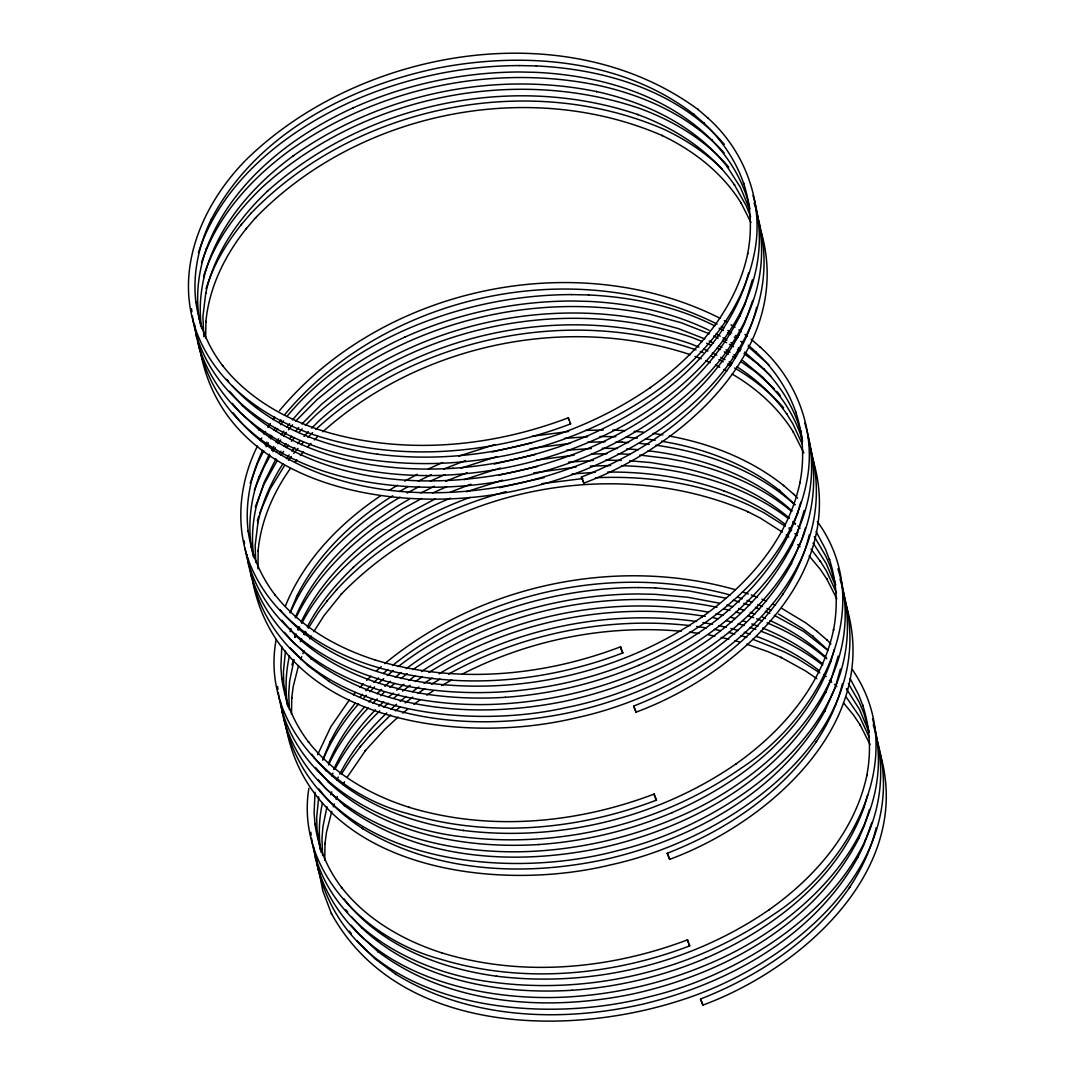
<?xml version="1.0" encoding="UTF-8"?>
<svg xmlns="http://www.w3.org/2000/svg" width="1075" height="1075" viewBox="0 0 1075 1075"><rect width="100%" height="100%" fill="white"/><g stroke="black" fill="none" stroke-linecap="round" stroke-linejoin="round"><path stroke-width="1.5" d="M583.846 483.011L581.4 477.045L583.792 483.132C682.706 446.407 795.366 347.816 760.764 230.561M809.327 534.786C804.207 556.218 794.721 576.402 782.56 594.73L782.99 594.085C747.206 646.586 692.125 683.136 633.645 706.06L636.037 712.147C735.717 675.342 849.801 574.561 812.028 456.7M669.685 859.248L667.239 853.281L669.631 859.368C769.297 822.577 883.395 721.782 845.608 603.922M876.165 827.737C871.046 849.183 861.559 869.366 849.398 887.681L849.828 887.05C814.057 939.55 758.977 976.1 700.497 999.024L702.875 1005.112C802.555 968.306 916.639 867.525 878.866 749.665M281.798 646.545L280.857 667.239L281.811 678.889L281.731 677.989C284.754 701.424 294.469 723.717 308.848 742.408L308.297 741.656C333.532 774.027 370.593 795.097 409.252 807.352L408.634 807.177C488.789 831.62 576.523 823.638 654.191 794.022L656.476 800.136C577.678 830.169 488.668 838.272 407.344 813.466L406.726 813.291C331.463 793.592 260.54 722.225 276.181 639.504M308.874 788.298C295.585 870.145 365.728 939.389 439.984 959.021L440.602 959.209C521.913 984.001 610.936 975.912 689.733 945.866L687.57 939.832C609.794 969.233 522.087 977.43 441.879 952.907L442.497 953.095C403.851 940.827 366.777 919.757 341.554 887.386L342.092 888.152C327.727 869.46 317.998 847.167 314.975 823.719L315.056 824.619L314.102 812.982L315.042 792.288M285.466 651.114L283.424 671.902L283.746 683.633L287.025 704.058M318.711 796.844L316.668 817.632L317.004 829.363L320.269 849.788M289.484 655.656C285.762 672.305 284.929 689.707 287.818 706.557M322.446 802.877C318.939 819.056 318.281 835.947 321.062 852.287M840.422 669.067L835.275 687.315L824.74 711.381L825.13 710.656C781.216 790.568 695.014 838.137 608.652 858.629C526.737 876.972 435.106 873.424 362.141 828.261L362.826 828.718C346.271 817.9 330.939 804.879 318.979 789.037M294.093 659.539L289.659 681.08L288.732 692.945L289.336 709.675M326.961 806.774L322.903 826.823L321.976 838.688L322.594 855.418M752.339 279.89L745.015 304.198L745.365 303.392L739.842 316.238L740.178 315.459C697.017 401.701 604.647 451.984 513.46 472.059C427.837 489.703 330.468 483.643 258.551 429.368L259.209 429.919L240.316 412.639L232.2 403.273M804.194 510.423L797.26 533.213L797.61 532.407L792.087 545.253L792.423 544.487C749.262 630.716 656.892 680.999 565.705 701.075C480.082 718.718 382.727 712.658 310.796 658.384L311.454 658.935L292.561 641.654L284.445 632.288M838.178 656.126L830.854 680.435L831.203 679.628L825.681 692.488L826.017 691.709C782.855 777.951 690.486 828.234 599.299 848.296C513.675 865.953 416.307 859.879 344.39 805.605L345.048 806.156L326.155 788.889L318.039 779.523M869.46 809.475L864.098 826.164L864.448 825.372L858.925 838.218L859.261 837.438C816.1 923.68 723.73 973.963 632.557 994.026C546.92 1011.683 449.565 1005.622 377.634 951.348L378.306 951.899L359.399 934.618L351.283 925.252M756.666 307.289C751.573 328.184 742.14 347.816 730.301 365.715L730.745 365.07C694.961 417.57 639.88 454.12 581.4 477.045L581.4 477.045M842.504 683.525C837.412 704.421 827.978 724.053 816.14 741.952L816.583 741.307C780.799 793.807 725.719 830.37 667.239 853.281L667.239 853.281M702.916 1005.058L700.497 999.024M748.576 273.037L745.002 285.211L745.284 284.364C719.78 356.658 654.379 406.914 586.103 436.45L586.332 436.356C544.017 454.322 498.733 465.153 452.884 468.31L453.113 468.297C379.032 472.839 298.165 458.031 242.426 405.678L243.071 406.31L229.566 391.26M800.821 502.052L797.26 514.226L797.529 513.38C772.025 585.673 706.624 635.93 638.362 665.465L638.577 665.371C596.276 683.337 550.978 694.168 505.129 697.326L505.371 697.312C431.29 701.854 350.423 687.046 294.671 634.693L295.316 635.325L281.811 620.275M834.415 649.287L830.854 661.447L831.123 660.601C805.618 732.895 740.218 783.151 671.942 812.687L672.171 812.593C629.856 830.558 584.572 841.389 538.723 844.547L538.951 844.533C464.87 849.075 384.003 834.281 328.265 781.915L328.91 782.546L315.405 767.496M867.659 795.016L864.098 807.177L864.381 806.344C838.876 878.638 773.462 928.894 705.2 958.43L705.415 958.336C663.114 976.302 617.816 987.132 571.967 990.277L572.209 990.263C498.128 994.818 417.261 980.01 361.509 927.658L362.154 928.276L351.552 916.814M206.064 288.691C213.307 265.095 226.14 243.528 241.526 224.339M257.395 520.757L258.779 516.188M291.903 664.928L293.287 660.359M298.527 665.6L293.22 686.508L291.674 698.428L291.768 697.554L291.486 714.391M331.772 811.343L326.478 832.252L324.919 844.171L325.013 843.284L324.731 860.134M752.742 300.436L744.666 323.158L738.901 335.145L739.291 334.406C695.377 414.332 609.176 461.901 522.813 482.379C440.898 500.735 349.268 497.174 276.302 452.024L276.987 452.481C260.432 441.65 245.1 428.643 233.141 412.8M805.457 527.933L801.695 540.08L791.146 564.16L791.549 563.421C747.622 643.347 661.421 690.916 575.071 711.395C493.156 729.75 401.512 726.189 328.56 681.039L329.232 681.496L307.974 665.707L290.116 647.835M871.825 822.415L863.749 845.138L857.984 857.111L858.387 856.385C814.46 936.298 728.259 983.88 641.909 1004.359C559.994 1022.715 468.351 1019.154 395.398 974.004L396.07 974.461L374.812 958.672L356.967 940.8M198.405 252.665C221.638 181.944 284.606 132.238 350.154 102.165L350.437 102.044C403.313 78.287 461.202 65.763 519.185 65.575L519.467 65.575M250.166 483.213L257.825 462.693L263.765 450.707M290.129 631.71L291.083 628.727M203.578 276.409C214.476 241.7 236.661 211.547 262.851 186.728L263.321 186.284C362.88 96.844 512.829 65.226 639.706 108.427L640.324 108.642C673.662 121.045 705.428 139.857 728.729 167.109M255.312 506.943L264.033 484.193L277.31 460.422M330.737 794.842L331.732 791.858M197.666 340.762C227.107 485.027 413.727 506.271 531.897 474.344C648.601 446.447 796.602 340.157 754.153 202.853M249.467 565.316C271.921 706.356 451.513 733.849 567.036 707.39C688.511 683.243 845.635 579.492 807.97 436.154M283.504 716.998C312.946 861.263 499.566 882.508 617.735 850.594C734.44 822.684 882.441 716.393 839.992 579.089M316.749 862.728C346.204 1007.006 532.824 1028.251 650.993 996.323C767.684 968.427 915.685 862.123 873.236 724.832M290.102 612.253L296.915 595.953L296.566 596.679C317.542 554.324 353.017 520.676 392.697 495.79M317.609 754.744L330.724 726.969L349.362 699.906M322.822 759.474L330.159 741.696L329.81 742.408L336.045 730.691L343.221 719.148L355.355 702.902M201.509 262.609C216.962 216.612 250.744 179.028 289.363 150.742L289.807 150.433C377.688 87.975 492.189 63.6 597.861 85.288L598.385 85.395C645.336 95.729 691.534 116.772 724.201 152.946M254.318 490.106L263.818 467.437L270.363 455.518M294.926 637.072L296.042 634.089M325.47 770.775L325.765 769.996M259.707 513.138L270.174 488.95L284.633 465.381M300.583 659.647L301.739 656.677M302.908 653.694L304.064 650.724M333.263 806.868L334.419 803.898M336.152 799.437L337.308 796.468M290.183 612.952C311.884 562.991 353.85 524.479 400.075 497.161M295.235 617.614C317.125 565.786 361.267 526.629 409.266 499.163M322.809 760.2C331.342 739.546 343.866 720.64 358.58 703.87M328.493 763.344C337.066 742.583 349.738 723.623 364.64 706.866M295.061 637.475L296.351 634.452M300.368 641.681L301.632 638.711M745.66 318.899L745.996 318.119M750.941 306.603L751.291 305.797M797.919 547.914L798.255 547.135M803.2 535.619L803.549 534.812M831.499 695.135L831.835 694.356M836.793 682.84L837.129 682.034M864.757 840.878L865.093 840.099M870.038 828.57L870.387 827.777M262.676 450.21C250.609 475.378 244.751 503.826 248.218 531.668L248.137 530.768C251.16 554.203 260.889 576.496 275.254 595.187L274.703 594.435C299.938 626.792 337.012 647.876 375.659 660.131L375.041 659.942C455.195 684.385 542.942 676.403 620.597 646.801L622.882 652.901C544.098 682.947 455.074 691.05 373.764 666.245L373.146 666.057C322.083 650.227 272.62 617.359 251.08 566.74C234.565 528.121 238.878 482.984 257.543 445.937M285.439 605.964C303.983 559.968 340.049 523.095 380.698 495.709M296.028 617.668C313.685 581.011 342.683 550.897 375.202 526.978L402.937 508.757L421.642 498.518M297.694 629.628L299.052 626.671M301.094 622.25C318.267 585.62 347.091 555.627 379.408 531.856L405.893 514.482L435.2 498.934M328.587 764.916C338.397 743.846 352.237 724.765 368.241 707.982M333.667 769.458C343.758 747.206 358.499 727.278 375.471 709.782M269.288 454.161L258.632 477.811L258.927 477.031C250.757 499.62 247.693 524.183 251.523 547.981L251.375 547.094L253.431 556.837M298.312 630.098L299.683 627.437M301.726 623.446C313.591 600.67 330.159 580.621 348.69 562.964L349.16 562.521C378.588 535.122 413.324 513.729 450.317 498.155M303.513 634.263L305.018 631.334M307.275 626.94C318.912 604.419 335.252 584.612 353.541 567.197L353.07 567.64C386.624 536.412 427.111 513.124 470.03 497.376M331.557 775.827L332.928 773.167M334.97 769.176C346.392 747.34 362.06 727.896 379.784 710.844M336.771 780.007L338.276 777.077M339.781 774.134C351.458 751.022 368.107 730.731 386.798 712.927M260.352 440.629L261.762 437.982M265.31 445.063L266.869 442.134M275.953 458.904L264.114 482.406L256.267 506.271L256.495 505.438C252.544 522.504 251.16 540.335 253.969 557.683M304.521 634.855L306.012 632.221M308.256 628.257L318.227 612.602L327.364 600.576M309.681 638.94L311.333 636.037M313.806 631.67L323.844 615.854L341.675 593.709L341.218 594.247C443.007 489.031 613.664 453.287 748.294 511.888L747.636 511.579L760.374 518.11L782.385 532.138M341.514 774L351.471 758.345L360.609 746.319M342.938 784.683L344.591 781.767M347.064 777.4L365.567 750.377L365.083 750.955L384.716 729.334L398.14 717.065M266.076 446.757L268.387 442.806M271.558 450.291L273.829 446.421M282.94 463.742C271.29 481.802 262.367 501.716 257.866 522.786L258.027 521.926L255.138 545.724L255.756 562.453M263.872 434.004L265.498 431.384M267.944 427.474L270.376 423.55M269.207 437.74L270.793 435.173M273.991 430.04L275.59 427.474M272.862 451.607L275.375 447.697M279.231 453.798L280.857 451.245M290.25 468.633C273.09 493.008 260.782 521.321 258.081 551.206L258.175 550.333L257.973 568.836M270.698 438.869L272.445 436.275M275.953 431.115L277.713 428.522M276.087 442.537L278.68 438.734M281.26 434.932L283.84 431.129M280.911 455.262L283.598 451.393M286.461 458.689L289.094 454.9M273.037 419.68L274.864 417.113M279.083 422.408L280.897 419.895M277.874 443.787L280.696 439.957M283.518 436.127L286.34 432.298M284.243 446.165L286.084 443.653M289.766 438.654L291.621 436.141M288.476 460.288L291.365 456.472M294.953 462.398L296.848 459.912M280.548 424.706L283.491 420.903M286.729 427.407L289.618 423.671M636.037 712.147L633.645 706.06M286.407 447.563L288.409 445.037M291.406 441.261L294.416 437.485M291.836 451.151L294.778 447.442M297.721 443.733L299.697 441.274M279.46 410.704C382.351 287.227 576.361 245.718 720.102 318.308M284.499 414.856C385.522 293.623 576.012 252.867 717.132 324.126M353.447 694.893L355.489 692.394M288.422 429.812L292.588 424.813M295.706 431.25L298.769 427.581M250.596 213.737L251.053 213.199C354.454 106.331 527.812 70.036 664.565 129.564L665.21 129.873C686.173 139.938 705.818 152.919 722.454 169.232M302.841 442.752L303.311 442.215L301.188 444.687M308.082 446.474L307.625 447.025L311.038 443.464M336.435 589.987L336.892 589.436C381.786 540.698 442.672 508.986 506.07 491.638M369.692 735.717L390.668 714.956M241.042 224.917L251.053 213.199M293.771 453.354L298.003 448.409M300.328 455.545L303.459 451.89M326.881 601.153L336.892 589.436M360.125 746.883L370.149 735.179M287.415 415.837C318.227 378.87 358.848 351.082 402.413 331.181L402.682 331.06C455.572 307.302 513.447 294.778 571.43 294.59L571.712 294.59M292.494 419.949C322.728 383.667 362.584 356.416 405.329 336.892L405.06 337.012C457.278 313.551 514.455 301.188 571.712 301L588.186 301.363C629.789 303.311 671.445 312.019 709.057 330.267M298.823 432.58L302.129 428.898M304.01 436.463L308.323 431.653M359.977 687.516L363.337 683.861M360.367 696.748L362.571 694.356M365.863 690.768L370.27 685.984M295.706 421.078L317.058 399.631L342.052 379.448C429.946 316.991 544.447 292.615 650.106 314.303L681.133 322.715L709.379 333.801M301.927 423.953L321.734 404.106L345.384 384.944C432.083 323.32 545.038 299.267 649.273 320.672L678.661 328.695L704.851 338.921M307.934 437.404L312.556 432.607M314.451 439.917L317.877 436.369M363.982 697.702L366.333 695.31M369.867 691.722L374.584 686.938M368.886 702.029L372.353 698.508M376.976 693.805L381.518 689.424M305.408 425.377L315.58 415.299C415.138 325.859 565.087 294.241 691.951 337.442L702.418 341.595M311.75 428.119L319.477 420.406C417.597 332.283 565.369 301.108 690.392 343.678L698.952 347.131M366.669 680.367L371.036 676.121M373.845 682.504L378.615 677.868M372.81 703.131L377.244 698.911M380.577 695.753L383.896 692.582M378.911 706.262L383.748 701.666M315.956 429.315C415.662 337.792 568.03 305.408 696.022 349.912M322.796 431.801C420.043 344.537 566.202 313.537 690.338 354.683M379.153 682.786L383.721 678.621M384.89 686.361L390.494 681.268M383.573 707.229L388.196 703.117M390.87 709.312L396.567 704.246M376.492 670.813L381.195 666.715M384.716 663.651C480.216 584.881 615.894 555.963 735.098 589.624M383.291 673.541L387.9 669.523M389.849 687.516L394.606 683.445M388.586 697.07L393.248 693.093M396.742 690.11L403.972 684.264M395.398 710.897L400.209 706.88M402.883 713.115L407.627 709.151M387.228 675.543L393.329 670.558M395.278 677.344L401.257 672.453M393.961 697.971L398.892 694.02M402.588 691.064L410.207 685.272M400.142 701.29L406.216 696.425M392.509 665.519C485.51 591.29 615.182 563.636 730.127 594.972M400.868 678.553L407.197 673.689M408.93 680.448L414.843 676.081M405.1 702.902L412.76 697.151M413.902 704.421L420.191 699.704M398.207 666.567C420.11 649.69 444.109 635.634 469.251 624.145L469.52 624.024C522.41 600.253 580.285 587.743 638.268 587.555L638.55 587.555M406.269 668.677C426.641 653.224 448.974 640.525 472.167 629.856L471.898 629.977C524.13 606.515 581.293 594.153 638.55 593.964L655.374 594.327L687.812 597.27L719.188 603.129M415.434 681.51L422.085 676.901M412.424 691.642L418.86 687.006M412.894 669.644C500.197 609.216 612.884 585.902 716.944 607.268M421.413 671.539C504.632 616.203 609.901 594.085 708.264 612.132M417.947 693.348L424.679 688.793M426.829 695.202L433.453 690.714M428.952 672.439C510.249 621.525 610.56 600.804 705.294 616.405M424.074 683.351L432.19 678.07M389.029 490.415L397.481 485.228M431.478 684.278L439.944 679.118M441.798 685.635L451.702 679.857M439.084 673.783C515.718 628.109 608.195 609.189 696.587 621.484M404.724 481.076L417.275 474.371M399.564 491.503L408.11 486.626M448.584 674.119C521.482 633.672 607.2 616.244 690.083 625.623M407.129 493.022L419.277 486.505M420.916 492.914L434.394 486.29M418.282 481.143L431.317 474.68M461.833 674.307C529.008 639.894 606.031 624.36 681.268 631.267M430.403 481.089L444.889 474.613M428.361 468.915L442.591 462.559M432.647 492.995L446.837 486.639M445.735 481.21L467.329 472.651M443.854 469.009L465.462 460.584M450.613 492.041L470.863 484.22M460.893 468.216L497.04 456.539M466.362 491.772L502.562 480.122M698.186 109.596C565.961 12.215 359.803 48.778 246.484 159.449C206.709 199.48 178.786 257.825 191.605 315.042C205.459 377.325 262.542 419.411 320.887 437.041L321.506 437.229C402.829 462.035 491.839 453.932 570.637 423.886L568.352 417.785C490.684 447.388 402.95 455.37 322.796 430.927L323.414 431.115C284.754 418.86 247.693 397.777 222.458 365.419L223.009 366.172C208.631 347.48 198.915 325.188 195.892 301.752L195.959 302.653C192.398 274.259 198.647 245.302 211.076 219.717L210.727 220.442C254.708 135.195 347.467 86.726 438.345 67.98C524.734 51.345 622.465 59.098 694.087 114.555L693.496 114.044L704.044 123.182L703.44 122.657C721.419 139.495 735.824 160.35 743.779 183.758L743.497 182.911C751.116 205.742 752.272 230.467 747.595 254.022L747.81 253.136C736.079 309.425 695.901 355.355 650.012 387.793L650.402 387.511C571.604 441.986 472.261 465.999 377.231 454.188L377.701 454.268C324.032 446.904 269.207 426.762 232.187 385.67M458.662 456.163L494.957 444.539M464.306 479.638L495.951 469.345M494.137 464.037L535.498 454.456M499.714 487.674L544.125 477.623M492.162 451.957L531.91 442.846M497.47 468.888L500.56 468.095M499.163 475.15L537.5 466.496M529.639 449.041L535.901 447.832M533.617 472.933L576.119 467.007M532.38 436.222L568.688 431.492M568.352 417.785L568.662 419.908M620.597 646.801L620.584 647.714M654.191 794.022L654.5 796.145M687.436 939.765L687.852 942.157M536.331 460.1L574.117 455.155M541.894 483.683L582.878 478.55M537.473 447.59L570.529 443.33M566.579 450.223L591.411 448.53M572.075 473.968L595.348 472.301M564.442 438.345L587.662 436.759M568.554 462.129L593.373 460.476M590.296 466.066L610.654 465.515M586.023 430.376L603.263 430.013M591.411 454.067L607.039 453.717M595.469 477.743C648.279 475.419 702.271 483.253 750.404 505.801L764.056 512.788L785.261 526.226M587.823 442.201L605.023 441.812M602.215 448.288L617.534 448.49M607.684 472.073C647.123 471.67 686.817 477.488 723.972 490.912L723.354 490.697C745.512 498.907 766.677 509.98 785.382 524.479M599.971 436.504L615.854 436.719M605.722 460.181L621.323 460.396M536.21 65.938L536.559 65.951C600.871 69.028 668.018 87.989 714.929 134.173M588.455 294.953L588.804 294.967C632.248 297.049 675.893 306.187 714.875 325.94M622.049 442.188L628.526 442.604M655.293 587.918L689.048 590.928L725.638 598.13M519.185 65.575L536.559 65.951M571.43 294.59L588.804 294.967M615.854 442.053L622.398 442.188M638.268 587.555L655.643 587.931M621.511 465.703C656.879 466.59 692.219 472.651 725.544 484.677L726.163 484.892C748.281 493.129 769.498 504.054 788.23 518.472M612.602 430.107L624.951 430.605M617.923 453.757L630.219 454.362M629.668 460.799L651.087 462.599L682.343 467.786C721.11 476.4 759.125 492.108 789.453 518.231M626.738 448.907L638.308 449.686M634.102 431.317L643.24 432.096M625.865 437.122L637.367 438.103M639.827 455.061L667.777 458.474L684.224 461.632C722.736 470.138 760.321 485.658 790.985 510.867M689.424 632.127L699.086 633.43M639.249 443.317L649.179 444.445M648.064 450.788C700.201 456.956 752.93 474.908 792.047 511.042M653.089 433.4L662.858 434.851M645.511 438.949L655.186 440.226M696.64 626.456L706.396 627.948M655.804 445.198C706.127 452.306 756.652 470.111 794.761 504.726M702.929 622.573L712.443 624.212M669.282 436.02C710.575 443.626 751.089 459.347 784.024 485.846M661.555 441.234C704.071 448.288 745.969 463.755 779.926 490.791L779.335 490.281L794.936 504.592M714.391 629.399L720.734 630.676M708.694 634.895L714.929 636.158M721.164 637.408L728.823 639.208M716.111 613.637L723.193 615.384M713.343 617.789L718.033 618.837M725.867 620.584L732.035 622.129M718.611 625.583L726.324 627.303M723.677 608.893L729.871 610.412M728.554 632.423L734.709 633.995M734.883 640.754L739.425 641.909M733.284 600.173L739.304 601.946M726.7 605.131L732.707 606.73M738.095 623.809L744.169 625.489M730.852 628.485L738.337 630.555M735.972 612.065L740.473 613.422M730.798 617.238L735.206 618.568M742.57 620.772L745.499 621.659M740.863 635.567L746.803 637.421M752.755 639.276L784.307 651.853L797.301 658.518L819.795 672.843M746.735 644.194L768.101 651.719L781.538 657.631L780.893 657.322L805.632 670.988L816.892 678.728M743.739 603.371L749.651 605.292M738.552 608.531L744.357 610.412M750.014 627.464L755.873 629.426M744.263 632.288L750.027 634.223M742.543 591.935L748.348 593.964M751.264 594.972L757.257 597.257M737.531 597.122L742.288 598.775M747.044 600.428L751.801 602.081M757.23 636.642L756.612 636.427C778.757 644.651 799.921 655.723 818.626 670.222M747.985 615.666L753.75 617.749M756.639 618.797L762.417 620.88M751.788 623.93L758.077 626.188M700.309 351.512L703.157 352.573M695.014 356.43L701.263 358.754M570.583 423.873L569.965 423.012M622.828 652.888L621.847 651.289M656.476 800.136L655.172 797.932M689.666 945.852L688.551 943.957M755.376 607.415L759.635 609.055M750.243 612.414L754.878 614.215M760.818 631.186C782.936 639.45 804.019 650.644 822.724 665.116M761.906 599.178L766.542 601.086M757.888 604.593L762.444 606.475M767.012 622.842C788.58 631.697 809.058 643.562 826.729 658.827M762.659 628.042C784.333 636.857 804.973 648.628 822.697 663.96M710.75 355.906L713.787 357.249M705.738 360.73L710.226 362.705M765.306 611.245L769.821 613.301M774.336 615.343L803.804 631.603L828.005 650.456M762.618 617.198L765.561 618.542M769.996 620.544C790.622 629.883 810.08 642.218 826.473 657.9M706.638 343.274L711.113 345.371M717.079 348.166L720.048 349.563M703.547 348.972L707.928 351.014M712.308 353.07L716.689 355.113M772.522 603.868L775.465 605.292M766.932 608.423L771.259 610.519M713.76 335.978L718.14 338.155M709.218 340.99L713.504 343.127M718.906 359.628L723.247 361.858M727.573 364.076L730.462 365.567M715.466 365.083L719.712 367.26M723.959 369.437L726.781 370.888M719.148 328.211L723.435 330.468M716.058 333.962L720.263 336.193M724.295 351.861L728.527 354.172M720.841 357.384L724.993 359.641M724.281 320.659L727.063 322.218M721.244 326.424L723.986 327.969M781.364 608.141L805.699 622.828L817.282 631.576M778.502 614.013L802.393 628.445L813.184 636.521L812.593 636.01L828.193 650.321M722.521 340.332L726.66 342.723M729.414 344.322L733.553 346.714M719.229 345.975L721.93 347.534M725.988 349.886L730.046 352.224M734.561 367.999C752.917 378.481 769.619 391.891 783.608 407.774M732.129 374.06C756.692 388.33 778.421 407.976 793.471 432.19L793.041 431.438L803.831 452.951M727.547 332.874L730.248 334.527M734.279 336.986L736.966 338.638M722.978 337.738L726.942 340.157M730.892 342.589L733.54 344.202M732.76 356.483L735.421 358.163M740.729 361.509L755.886 372.152L774.47 388.908M729.146 361.899L731.752 363.538M736.953 366.83C756.464 379.22 773.731 395.264 786.94 414.265L786.457 413.553L792.933 423.913L802.353 444.311M731 324.771L734.937 327.324M727.842 330.468L731.699 332.968M737.517 349.241L740.111 350.961M743.981 353.554L757.405 363.646L770.775 376.075M733.929 354.696L736.469 356.403M740.742 341.312L743.255 343.086M738.471 347.695L740.93 349.442M738.861 329.877L741.307 331.705M744.962 334.446L747.407 336.273M735.555 335.481L737.947 337.281M742.812 360.636L763.196 377.553L780.087 396.473L779.55 395.815C789.749 409.535 797.973 424.853 802.635 441.341M788.996 528.927L791.375 530.808M794.922 533.643L797.301 535.525M786.242 535.068L788.862 537.137M829.363 680.314L831.728 682.195M748.281 346.647L768.961 364.922M744.639 352.062L764.352 369.397L763.788 368.819C780.84 386.301 794.035 407.707 800.66 431.303L800.445 430.443L802.447 439.111M792.92 522.275L795.204 524.21M789.171 527.677L791.697 529.8M823.692 674.468L826.218 676.605M707.74 117.887C745.512 151.373 764.943 204.747 754.072 254.479C742.301 312.274 701.169 359.493 654.097 392.738L653.707 393.02C573.835 448.235 473.148 472.583 376.841 460.611L376.371 460.53C296.203 451.487 204.868 403.568 192.438 316.171M759.985 346.903C797.757 380.389 817.188 433.762 806.317 483.495C794.546 541.289 753.414 588.509 706.356 621.753L705.952 622.035C626.08 677.25 525.406 701.599 429.1 689.626L428.616 689.545C349.281 680.462 259.492 633.968 245.033 548.143M793.578 494.124L797.663 498.142M826.823 639.853L830.908 643.885M697.594 109.086L708.344 118.411M751.116 339.203L760.589 347.427M748.24 345.209L756.289 352.197L755.685 351.673C773.664 368.51 788.069 389.365 796.024 412.773L795.742 411.927C803.361 434.757 804.517 459.482 799.854 483.038L800.055 482.151C788.324 538.441 748.146 584.37 702.257 616.808L702.66 616.526C623.849 671.002 524.506 695.014 429.476 683.203L429.96 683.283C374.248 675.732 317.3 654.057 280.279 610.036L280.884 610.748M783.433 485.336L794.183 494.648M816.691 631.065L827.441 640.378M793.122 521.496L795.567 523.686M797.677 544.595L800.082 546.812M834.522 684.372L836.847 686.629M716.138 135.316L724.335 144.319M797.892 525.93L800.123 528.228M809.126 555.936L820.198 569.212L827.051 579.425L826.635 578.659L836.807 598.815M843.472 702.835L853.456 714.956L860.309 725.155L859.879 724.402L870.051 744.545M776.714 391.273L779.913 394.915M811.02 549.15L820.534 561.486L820.05 560.774L826.527 571.134L836.511 592.916M228.034 381.02L228.639 381.732L226.798 379.3M813.681 543.695L813.143 543.036L826.272 563.663L835.463 585.7M846.925 689.438L846.388 688.779L859.516 709.406L868.707 731.443M345.747 909.652L347.682 912.043M349.402 931.165L351.297 933.57M311.71 754.327L314.478 757.969L313.873 757.27C350.88 801.278 407.842 822.953 463.54 830.505L463.07 830.424C558.1 842.236 657.443 818.223 736.254 763.747L735.851 764.029C781.74 731.591 821.918 685.662 833.649 629.372L833.434 630.273C838.11 606.703 836.955 581.978 829.336 559.161L829.618 559.994L825.318 548.868L816.1 531.547M344.04 898.848L347.722 903.712L347.118 903C384.138 947.021 441.086 968.683 496.798 976.234L496.314 976.167C591.344 987.979 690.688 963.966 769.498 909.49L769.095 909.772C814.984 877.334 855.163 831.405 866.893 775.102L866.692 776.002C871.355 752.446 870.212 727.721 862.58 704.891L862.862 705.738L858.562 694.611L850.137 678.594M846.348 697.272L859.772 716.864L869.191 737.275M817.349 521.469C879.256 607.2 818.303 718.691 739.936 768.974L739.546 769.27C659.674 824.485 558.987 848.82 462.68 836.847L462.21 836.78C382.042 827.723 290.707 779.805 278.277 692.407M814.339 536.6L825.869 556.245L830.558 567.237L835.705 584.894M848.43 683.619L859.113 701.975L863.816 712.98L869.285 732.075M852.462 669.779C911.358 755.792 850.607 864.757 773.194 914.718L772.791 915C692.918 970.214 592.244 994.55 495.938 982.59L495.454 982.51C415.286 973.466 323.965 925.548 311.522 838.151M331.302 913.347C396.742 1032.336 561.983 1037.63 677.223 1001.389C785.019 968.562 914.368 866.517 876.824 739.398M750.968 222.565L740.796 202.422L741.212 203.175C722.575 172.981 693.55 150.487 661.797 135.343L662.455 135.652C527.825 77.051 357.169 112.794 255.38 218.01L255.837 217.459L245.987 228.975L246.471 228.397C224.917 255.245 208.953 287.562 205.836 322.191L205.93 321.317L205.647 338.155M331.651 914.167L322.836 891.014L319.154 872.053M750.673 216.68L746.171 205.621L734.212 184.537L734.695 185.249C711.408 151.508 675.53 128.449 637.515 114.447L638.133 114.662C513.111 72.092 365.339 103.254 267.232 191.39L267.702 190.947C238.287 218.695 214.153 253.74 205.621 293.771L205.782 292.911L202.893 316.708L203.833 336.757M749.624 209.464L740.433 187.426L727.305 166.8L727.842 167.458C696.049 126.138 646.492 102.515 596.504 91.55L597.028 91.657C492.793 70.251 379.838 94.304 293.126 155.929L293.569 155.62C252.464 185.693 216.612 226.906 204.008 277.256L204.237 276.423C200.299 293.488 198.915 311.32 201.724 328.668M621.216 649.784L620.839 648.668M199.144 347.333C232.388 450.237 356.887 481.452 453.301 474.693L453.542 474.68C499.956 471.482 545.804 460.517 588.63 442.336L588.845 442.242C682.921 403.528 786.134 307.316 753.011 195.489M251.389 576.348C284.647 679.252 409.132 710.468 505.559 703.708L505.787 703.695C552.201 700.497 598.049 689.545 640.875 671.351L641.09 671.257C735.569 632.476 839.4 535.216 804.785 423.066M284.983 723.569C318.227 826.473 442.725 857.702 539.139 850.93L539.381 850.916C585.794 847.732 631.643 836.767 674.468 818.572L674.683 818.478C769.579 779.617 873.975 681.322 837.909 568.836M318.227 869.312C351.485 972.217 475.97 1003.432 572.397 996.673L572.626 996.659C619.039 993.461 664.888 982.496 707.713 964.315L707.928 964.221C801.641 925.562 904.183 830.411 872.564 718.906M758.627 220.321C794.707 360.434 643.011 462.949 524.278 488.722C407.183 517.384 224.138 492.148 199.856 348.596M809.085 443.532C851.924 585.23 696.815 692.112 576.523 717.737C460.046 746.037 279.581 721.916 252.517 580.567M843.123 592.204C884.308 733.513 729.992 839.306 610.116 864.972C493.331 893.446 311.562 868.775 285.896 726.31M194.441 324.032L196.483 336.677M246.914 554.525L248.728 565.692M280.508 701.747L282.322 712.913M313.752 847.49L315.566 858.656M196.255 335.79L199.359 348.206M248.513 564.805L251.604 577.221M282.093 712.04L285.197 724.442M315.351 857.769L318.442 870.186M749.866 208.644L748.2 201.428L748.402 202.288C741.79 178.692 728.595 157.286 711.543 139.804L712.107 140.382C666.016 94.331 599.568 75.358 535.941 72.348L519.467 71.985C462.21 72.173 405.033 84.535 352.802 107.997L353.07 107.876C290.667 136.471 231.38 182.871 206.387 248.795L206.669 248.016C198.512 270.604 195.435 295.168 199.278 318.966L199.13 318.079L200.837 326.195M251.711 574.668L252.114 577.611M310.836 832.225L311.172 835.181M277.578 686.495L277.928 689.451M244.159 540.752L244.509 543.708M191.565 308.767L191.914 311.737M316.305 858.28L316.601 861.25"/></g></svg>
